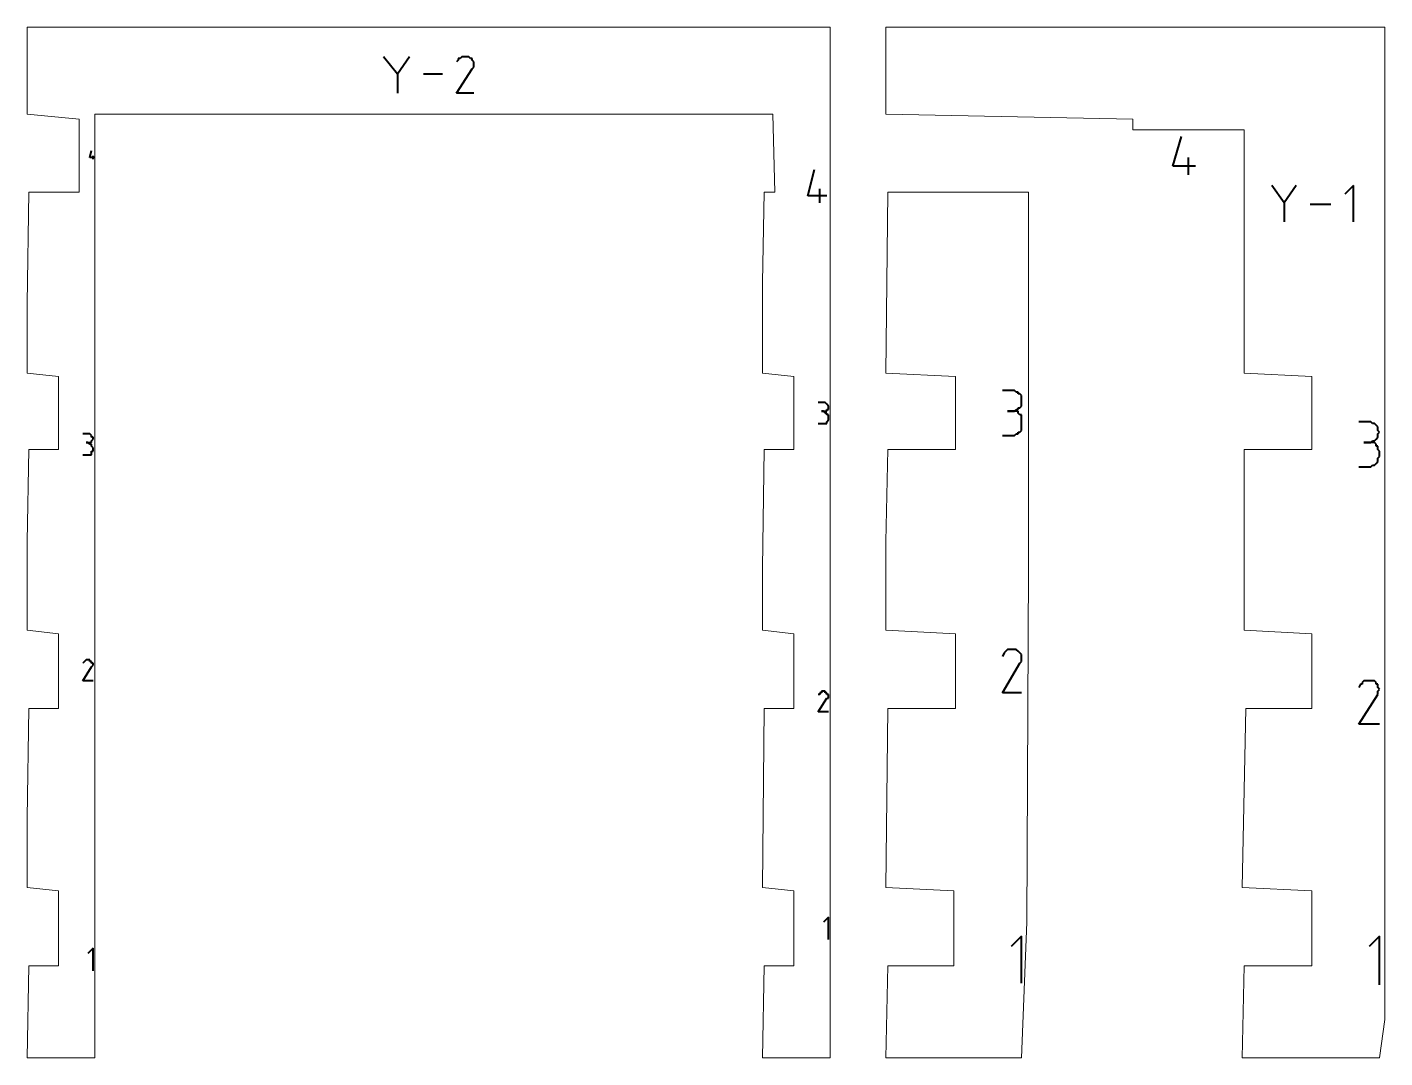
# Model space of a CAD drawing. Header units: centimetres. Extents: x -9.7 to 9.7, y -12.3 to 12.3.
# Drawn here: x -3.41 to 4.41, y 6.41 to 12.34 of the extents above; entities that cross this region are included whole.
import ezdxf

# ---------------------------------------------------------------- set-up
doc = ezdxf.new("R2010")
doc.units = ezdxf.units.CM
doc.header["$MEASUREMENT"] = 0
doc.layers.add('layer 1', color=7, linetype='Continuous')

msp = doc.modelspace()

# ---------------------------------------------------------------- linework, layer by layer
at = {"layer": 'layer 1', "color": 5, "lineweight": 13}
for points in [[(-1.33508, 12.3354), (-1.33508, 12.3354), (-3.40544, 12.3354), (-3.40544, 12.3354)], [(-3.40544, 12.3354), (-3.40544, 12.3354), (-3.40544, 11.83534), (-3.40544, 11.83534)], [(1.21497, 12.3354), (1.21497, 12.3354), (-1.33508, 12.3354), (-1.33508, 12.3354)], [(1.21497, 10.96539), (1.21497, 10.96539), (1.21497, 12.3354), (1.21497, 12.3354)], [(4.16534, 12.3354), (4.16534, 12.3354), (1.53511, 12.3354), (1.53511, 12.3354)], [(1.53511, 12.3354), (1.53511, 12.3354), (1.53511, 12.12533), (1.53511, 12.12533)], [(4.40531, 12.3354), (4.40531, 12.3354), (4.16534, 12.3354), (4.16534, 12.3354)], [(4.40531, 9.59538), (4.40531, 9.59538), (4.40531, 12.3354), (4.40531, 12.3354)], [(1.53511, 12.12533), (1.53511, 12.12533), (1.53511, 11.83534), (1.53511, 11.83534)], [(-3.40544, 11.83534), (-3.40544, 11.83534), (-3.10541, 11.80544), (-3.10541, 11.80544)], [(-3.10541, 11.80544), (-3.10541, 11.80544), (-3.10541, 11.38529), (-3.10541, 11.38529)], [(-3.01518, 11.59537), (-3.01518, 11.59537), (-3.01518, 11.83534), (-3.01518, 11.83534)], [(-3.01518, 11.83534), (-3.01518, 11.83534), (0.88503, 11.83534), (0.88503, 11.83534)], [(0.88503, 11.83534), (0.88503, 11.83534), (0.89509, 11.38529), (0.89509, 11.38529)], [(1.53511, 11.83534), (1.53511, 11.83534), (2.95513, 11.80544), (2.95513, 11.80544)], [(2.95513, 11.80544), (2.95513, 11.80544), (2.95513, 11.74538), (2.95513, 11.74538)], [(2.95513, 11.74538), (2.95513, 11.74538), (3.29512, 11.74538), (3.29512, 11.74538)], [(3.29512, 11.74538), (3.29512, 11.74538), (3.59516, 11.74538), (3.59516, 11.74538)], [(3.59516, 11.74538), (3.59516, 11.74538), (3.59516, 10.34521), (3.59516, 10.34521)], [(-3.01518, 11.37523), (-3.01518, 11.37523), (-3.01518, 11.59537), (-3.01518, 11.59537)], [(-3.39539, 11.38529), (-3.39539, 11.38529), (-3.40544, 10.74526), (-3.40544, 10.74526)], [(-3.10541, 11.38529), (-3.10541, 11.38529), (-3.39539, 11.38529), (-3.39539, 11.38529)], [(-3.01518, 9.22523), (-3.01518, 9.22523), (-3.01518, 11.37523), (-3.01518, 11.37523)], [(0.83502, 11.38529), (0.83502, 11.38529), (0.82497, 10.86538), (0.82497, 10.86538)], [(0.89509, 11.38529), (0.89509, 11.38529), (0.83502, 11.38529), (0.83502, 11.38529)], [(1.54517, 11.38529), (1.54517, 11.38529), (1.53511, 10.34521), (1.53511, 10.34521)], [(2.35506, 11.38529), (2.35506, 11.38529), (1.54517, 11.38529), (1.54517, 11.38529)], [(2.35506, 10.07533), (2.35506, 10.07533), (2.35506, 11.38529), (2.35506, 11.38529)], [(1.21497, 9.37525), (1.21497, 9.37525), (1.21497, 10.96539), (1.21497, 10.96539)], [(0.82497, 10.86538), (0.82497, 10.86538), (0.82497, 10.34521), (0.82497, 10.34521)], [(-3.40544, 10.74526), (-3.40544, 10.74526), (-3.40544, 10.34521), (-3.40544, 10.34521)], [(-3.40544, 10.34521), (-3.40544, 10.34521), (-3.22526, 10.32537), (-3.22526, 10.32537)], [(-3.22526, 10.32537), (-3.22526, 10.32537), (-3.22526, 9.9052), (-3.22526, 9.9052)], [(0.82497, 10.34521), (0.82497, 10.34521), (1.00489, 10.32537), (1.00489, 10.32537)], [(1.00489, 10.32537), (1.00489, 10.32537), (1.00489, 9.9052), (1.00489, 9.9052)], [(1.53511, 10.34521), (1.53511, 10.34521), (1.93516, 10.32537), (1.93516, 10.32537)], [(1.93516, 10.32537), (1.93516, 10.32537), (1.93516, 9.9052), (1.93516, 9.9052)], [(3.59516, 10.34521), (3.59516, 10.34521), (3.98515, 10.32537), (3.98515, 10.32537)], [(3.98515, 10.32537), (3.98515, 10.32537), (3.98515, 9.9052), (3.98515, 9.9052)], [(2.35506, 9.22523), (2.35506, 9.22523), (2.35506, 10.07533), (2.35506, 10.07533)], [(-3.39539, 9.9052), (-3.39539, 9.9052), (-3.40544, 9.37525), (-3.40544, 9.37525)], [(-3.22526, 9.9052), (-3.22526, 9.9052), (-3.39539, 9.9052), (-3.39539, 9.9052)], [(0.83502, 9.9052), (0.83502, 9.9052), (0.82497, 9.22523), (0.82497, 9.22523)], [(1.00489, 9.9052), (1.00489, 9.9052), (0.83502, 9.9052), (0.83502, 9.9052)], [(1.54517, 9.9052), (1.54517, 9.9052), (1.53511, 9.37525), (1.53511, 9.37525)], [(1.93516, 9.9052), (1.93516, 9.9052), (1.54517, 9.9052), (1.54517, 9.9052)], [(3.98515, 9.9052), (3.98515, 9.9052), (3.59516, 9.9052), (3.59516, 9.9052)], [(3.59516, 9.9052), (3.59516, 9.9052), (3.59516, 9.60517), (3.59516, 9.60517)], [(3.59516, 9.60517), (3.59516, 9.60517), (3.59516, 9.22523), (3.59516, 9.22523)], [(4.40531, 9.37525), (4.40531, 9.37525), (4.40531, 9.59538), (4.40531, 9.59538)], [(-3.40544, 9.37525), (-3.40544, 9.37525), (-3.40544, 8.86513), (-3.40544, 8.86513)], [(1.21497, 8.00523), (1.21497, 8.00523), (1.21497, 9.37525), (1.21497, 9.37525)], [(1.53511, 9.37525), (1.53511, 9.37525), (1.53511, 9.15538), (1.53511, 9.15538)], [(4.40531, 6.62517), (4.40531, 6.62517), (4.40531, 9.37525), (4.40531, 9.37525)], [(-3.01518, 8.42513), (-3.01518, 8.42513), (-3.01518, 9.22523), (-3.01518, 9.22523)], [(0.82497, 9.22523), (0.82497, 9.22523), (0.82497, 8.86513), (0.82497, 8.86513)], [(2.345, 7.18529), (2.345, 7.18529), (2.35506, 9.22523), (2.35506, 9.22523)], [(3.59516, 9.22523), (3.59516, 9.22523), (3.59516, 8.86513), (3.59516, 8.86513)], [(1.53511, 9.15538), (1.53511, 9.15538), (1.53511, 8.86513), (1.53511, 8.86513)], [(-3.40544, 8.86513), (-3.40544, 8.86513), (-3.22526, 8.84529), (-3.22526, 8.84529)], [(-3.22526, 8.84529), (-3.22526, 8.84529), (-3.22526, 8.41534), (-3.22526, 8.41534)], [(0.82497, 8.86513), (0.82497, 8.86513), (1.00489, 8.84529), (1.00489, 8.84529)], [(1.00489, 8.84529), (1.00489, 8.84529), (1.00489, 8.41534), (1.00489, 8.41534)], [(1.53511, 8.86513), (1.53511, 8.86513), (1.93516, 8.84529), (1.93516, 8.84529)], [(1.93516, 8.84529), (1.93516, 8.84529), (1.93516, 8.41534), (1.93516, 8.41534)], [(3.59516, 8.86513), (3.59516, 8.86513), (3.98515, 8.84529), (3.98515, 8.84529)], [(3.98515, 8.84529), (3.98515, 8.84529), (3.98515, 8.41534), (3.98515, 8.41534)], [(-3.39539, 8.41534), (-3.39539, 8.41534), (-3.40544, 7.7851), (-3.40544, 7.7851)], [(-3.22526, 8.41534), (-3.22526, 8.41534), (-3.39539, 8.41534), (-3.39539, 8.41534)], [(-3.01518, 6.40503), (-3.01518, 6.40503), (-3.01518, 8.42513), (-3.01518, 8.42513)], [(0.83502, 8.41534), (0.83502, 8.41534), (0.82497, 7.38531), (0.82497, 7.38531)], [(1.00489, 8.41534), (1.00489, 8.41534), (0.83502, 8.41534), (0.83502, 8.41534)], [(1.54517, 8.41534), (1.54517, 8.41534), (1.53511, 7.38531), (1.53511, 7.38531)], [(1.93516, 8.41534), (1.93516, 8.41534), (1.54517, 8.41534), (1.54517, 8.41534)], [(3.60521, 8.41534), (3.60521, 8.41534), (3.5851, 7.38531), (3.5851, 7.38531)], [(3.98515, 8.41534), (3.98515, 8.41534), (3.60521, 8.41534), (3.60521, 8.41534)], [(1.21497, 6.40503), (1.21497, 6.40503), (1.21497, 8.00523), (1.21497, 8.00523)], [(-3.40544, 7.7851), (-3.40544, 7.7851), (-3.40544, 7.38531), (-3.40544, 7.38531)], [(-3.40544, 7.38531), (-3.40544, 7.38531), (-3.22526, 7.36521), (-3.22526, 7.36521)], [(-3.22526, 7.36521), (-3.22526, 7.36521), (-3.22526, 6.93526), (-3.22526, 6.93526)], [(0.82497, 7.38531), (0.82497, 7.38531), (1.00489, 7.36521), (1.00489, 7.36521)], [(1.00489, 7.36521), (1.00489, 7.36521), (1.00489, 6.93526), (1.00489, 6.93526)], [(1.53511, 7.38531), (1.53511, 7.38531), (1.92511, 7.36521), (1.92511, 7.36521)], [(1.92511, 7.36521), (1.92511, 7.36521), (1.92511, 6.93526), (1.92511, 6.93526)], [(3.5851, 7.38531), (3.5851, 7.38531), (3.98515, 7.36521), (3.98515, 7.36521)], [(3.98515, 7.36521), (3.98515, 7.36521), (3.98515, 6.93526), (3.98515, 6.93526)], [(2.3151, 6.40503), (2.3151, 6.40503), (2.345, 7.18529), (2.345, 7.18529)], [(-3.39539, 6.93526), (-3.39539, 6.93526), (-3.40544, 6.40503), (-3.40544, 6.40503)], [(-3.22526, 6.93526), (-3.22526, 6.93526), (-3.39539, 6.93526), (-3.39539, 6.93526)], [(0.83502, 6.93526), (0.83502, 6.93526), (0.82497, 6.40503), (0.82497, 6.40503)], [(1.00489, 6.93526), (1.00489, 6.93526), (0.83502, 6.93526), (0.83502, 6.93526)], [(1.54517, 6.93526), (1.54517, 6.93526), (1.53511, 6.40503), (1.53511, 6.40503)], [(1.92511, 6.93526), (1.92511, 6.93526), (1.54517, 6.93526), (1.54517, 6.93526)], [(3.59516, 6.93526), (3.59516, 6.93526), (3.5851, 6.40503), (3.5851, 6.40503)], [(3.98515, 6.93526), (3.98515, 6.93526), (3.59516, 6.93526), (3.59516, 6.93526)], [(4.37515, 6.40503), (4.37515, 6.40503), (4.40531, 6.62517), (4.40531, 6.62517)], [(-3.40544, 6.40503), (-3.40544, 6.40503), (-3.30543, 6.40503), (-3.30543, 6.40503)], [(-3.30543, 6.40503), (-3.30543, 6.40503), (-3.22526, 6.40503), (-3.22526, 6.40503)], [(-3.22526, 6.40503), (-3.22526, 6.40503), (-3.12525, 6.40503), (-3.12525, 6.40503)], [(-3.12525, 6.40503), (-3.12525, 6.40503), (-3.01518, 6.40503), (-3.01518, 6.40503)], [(0.82497, 6.40503), (0.82497, 6.40503), (0.90487, 6.40503), (0.90487, 6.40503)], [(0.90487, 6.40503), (0.90487, 6.40503), (1.08506, 6.40503), (1.08506, 6.40503)], [(1.08506, 6.40503), (1.08506, 6.40503), (1.21497, 6.40503), (1.21497, 6.40503)], [(1.53511, 6.40503), (1.53511, 6.40503), (1.74519, 6.40503), (1.74519, 6.40503)], [(1.74519, 6.40503), (1.74519, 6.40503), (1.8251, 6.40503), (1.8251, 6.40503)], [(1.8251, 6.40503), (1.8251, 6.40503), (1.93516, 6.40503), (1.93516, 6.40503)], [(1.93516, 6.40503), (1.93516, 6.40503), (2.07513, 6.40503), (2.07513, 6.40503)], [(2.07513, 6.40503), (2.07513, 6.40503), (2.3151, 6.40503), (2.3151, 6.40503)], [(3.5851, 6.40503), (3.5851, 6.40503), (3.70522, 6.40503), (3.70522, 6.40503)], [(3.70522, 6.40503), (3.70522, 6.40503), (3.76529, 6.40503), (3.76529, 6.40503)], [(3.76529, 6.40503), (3.76529, 6.40503), (3.9452, 6.40503), (3.9452, 6.40503)], [(3.9452, 6.40503), (3.9452, 6.40503), (4.05527, 6.40503), (4.05527, 6.40503)], [(4.05527, 6.40503), (4.05527, 6.40503), (4.16534, 6.40503), (4.16534, 6.40503)], [(4.16534, 6.40503), (4.16534, 6.40503), (4.37515, 6.40503), (4.37515, 6.40503)]]:
    msp.add_open_spline(points, degree=3, dxfattribs=at)
at = {"layer": 'layer 1', "color": 1, "lineweight": 40}
for points in [[(-1.27528, 12.06526), (-1.27528, 12.06526), (-1.35519, 12.16528), (-1.35519, 12.16528)], [(-1.20517, 12.16528), (-1.20517, 12.16528), (-1.27528, 12.06526), (-1.27528, 12.06526)], [(-0.92524, 12.14543), (-0.92524, 12.14543), (-0.93503, 12.13538), (-0.93503, 12.13538)], [(-0.91518, 12.15549), (-0.91518, 12.15549), (-0.92524, 12.15549), (-0.92524, 12.15549)], [(-0.92524, 12.15549), (-0.92524, 12.15549), (-0.92524, 12.14543), (-0.92524, 12.14543)], [(-0.90513, 12.16528), (-0.90513, 12.16528), (-0.91518, 12.15549), (-0.91518, 12.15549)], [(-0.89508, 12.16528), (-0.89508, 12.16528), (-0.90513, 12.16528), (-0.90513, 12.16528)], [(-0.90513, 12.16528), (-0.90513, 12.16528), (-0.90513, 12.16528), (-0.90513, 12.16528)], [(-0.88502, 12.16528), (-0.88502, 12.16528), (-0.89508, 12.16528), (-0.89508, 12.16528)], [(-0.87523, 12.16528), (-0.87523, 12.16528), (-0.88502, 12.16528), (-0.88502, 12.16528)], [(-0.86518, 12.16528), (-0.86518, 12.16528), (-0.87523, 12.16528), (-0.87523, 12.16528)], [(-0.85512, 12.15549), (-0.85512, 12.15549), (-0.86518, 12.16528), (-0.86518, 12.16528)], [(-0.86518, 12.16528), (-0.86518, 12.16528), (-0.86518, 12.16528), (-0.86518, 12.16528)], [(-0.86518, 12.16528), (-0.86518, 12.16528), (-0.86518, 12.16528), (-0.86518, 12.16528)], [(-0.84507, 12.15549), (-0.84507, 12.15549), (-0.85512, 12.15549), (-0.85512, 12.15549)], [(-0.84507, 12.14543), (-0.84507, 12.14543), (-0.84507, 12.15549), (-0.84507, 12.15549)], [(-0.83502, 12.13538), (-0.83502, 12.13538), (-0.84507, 12.14543), (-0.84507, 12.14543)], [(-0.83502, 12.12533), (-0.83502, 12.12533), (-0.83502, 12.13538), (-0.83502, 12.13538)], [(-0.83502, 12.11527), (-0.83502, 12.11527), (-0.83502, 12.12533), (-0.83502, 12.12533)], [(-0.83502, 12.12533), (-0.83502, 12.12533), (-0.83502, 12.12533), (-0.83502, 12.12533)], [(-0.83502, 12.10548), (-0.83502, 12.10548), (-0.83502, 12.11527), (-0.83502, 12.11527)], [(-1.27528, 12.07532), (-1.27528, 12.07532), (-1.27528, 11.95546), (-1.27528, 11.95546)], [(-1.0152, 12.06526), (-1.0152, 12.06526), (-1.12526, 12.06526), (-1.12526, 12.06526)], [(-0.93503, 11.95546), (-0.93503, 11.95546), (-0.84507, 12.09543), (-0.84507, 12.09543)], [(-0.84507, 12.09543), (-0.84507, 12.09543), (-0.83502, 12.10548), (-0.83502, 12.10548)], [(-0.84507, 12.09543), (-0.84507, 12.09543), (-0.84507, 12.09543), (-0.84507, 12.09543)], [(-0.84507, 12.09543), (-0.84507, 12.09543), (-0.84507, 12.09543), (-0.84507, 12.09543)], [(-0.84507, 12.09543), (-0.84507, 12.09543), (-0.84507, 12.09543), (-0.84507, 12.09543)], [(-0.84507, 12.09543), (-0.84507, 12.09543), (-0.84507, 12.09543), (-0.84507, 12.09543)], [(-0.84507, 12.09543), (-0.84507, 12.09543), (-0.84507, 12.09543), (-0.84507, 12.09543)], [(-0.84507, 12.09543), (-0.84507, 12.09543), (-0.84507, 12.09543), (-0.84507, 12.09543)], [(-0.84507, 12.09543), (-0.84507, 12.09543), (-0.84507, 12.09543), (-0.84507, 12.09543)], [(-0.84507, 12.09543), (-0.84507, 12.09543), (-0.84507, 12.09543), (-0.84507, 12.09543)], [(-0.84507, 12.09543), (-0.84507, 12.09543), (-0.84507, 12.09543), (-0.84507, 12.09543)], [(-0.84507, 12.09543), (-0.84507, 12.09543), (-0.84507, 12.09543), (-0.84507, 12.09543)], [(-0.84507, 12.09543), (-0.84507, 12.09543), (-0.84507, 12.09543), (-0.84507, 12.09543)], [(-0.83502, 11.95546), (-0.83502, 11.95546), (-0.93503, 11.95546), (-0.93503, 11.95546)], [(3.18505, 11.5353), (3.18505, 11.5353), (3.23506, 11.70543), (3.23506, 11.70543)], [(-3.04534, 11.58531), (-3.04534, 11.58531), (-3.03529, 11.62526), (-3.03529, 11.62526)], [(-3.01518, 11.58531), (-3.01518, 11.58531), (-3.04534, 11.58531), (-3.04534, 11.58531)], [(-3.02524, 11.57526), (-3.02524, 11.57526), (-3.02524, 11.59537), (-3.02524, 11.59537)], [(3.27528, 11.4853), (3.27528, 11.4853), (3.27528, 11.58531), (3.27528, 11.58531)], [(1.08506, 11.36544), (1.08506, 11.36544), (1.12501, 11.51546), (1.12501, 11.51546)], [(3.31523, 11.5353), (3.31523, 11.5353), (3.18505, 11.5353), (3.18505, 11.5353)], [(1.15491, 11.32523), (1.15491, 11.32523), (1.15491, 11.40539), (1.15491, 11.40539)], [(3.82534, 11.32523), (3.82534, 11.32523), (3.75523, 11.42524), (3.75523, 11.42524)], [(3.8952, 11.42524), (3.8952, 11.42524), (3.82534, 11.32523), (3.82534, 11.32523)], [(4.22513, 11.42524), (4.22513, 11.42524), (4.17512, 11.37523), (4.17512, 11.37523)], [(4.22513, 11.21542), (4.22513, 11.21542), (4.22513, 11.42524), (4.22513, 11.42524)], [(1.19512, 11.36544), (1.19512, 11.36544), (1.08506, 11.36544), (1.08506, 11.36544)], [(3.82534, 11.33528), (3.82534, 11.33528), (3.82534, 11.21542), (3.82534, 11.21542)], [(4.09522, 11.31544), (4.09522, 11.31544), (3.9751, 11.31544), (3.9751, 11.31544)], [(2.2651, 10.2452), (2.2651, 10.2452), (2.20504, 10.2452), (2.20504, 10.2452)], [(2.27515, 10.2452), (2.27515, 10.2452), (2.2651, 10.2452), (2.2651, 10.2452)], [(2.28521, 10.23541), (2.28521, 10.23541), (2.27515, 10.2452), (2.27515, 10.2452)], [(2.295, 10.23541), (2.295, 10.23541), (2.28521, 10.23541), (2.28521, 10.23541)], [(2.295, 10.22535), (2.295, 10.22535), (2.295, 10.23541), (2.295, 10.23541)], [(1.17501, 10.17535), (1.17501, 10.17535), (1.14512, 10.17535), (1.14512, 10.17535)], [(1.18507, 10.17535), (1.18507, 10.17535), (1.17501, 10.17535), (1.17501, 10.17535)], [(1.17501, 10.17535), (1.17501, 10.17535), (1.17501, 10.17535), (1.17501, 10.17535)], [(1.19512, 10.16529), (1.19512, 10.16529), (1.18507, 10.17535), (1.18507, 10.17535)], [(1.18507, 10.17535), (1.18507, 10.17535), (1.18507, 10.17535), (1.18507, 10.17535)], [(1.20491, 10.15524), (1.20491, 10.15524), (1.19512, 10.16529), (1.19512, 10.16529)], [(1.19512, 10.16529), (1.19512, 10.16529), (1.19512, 10.16529), (1.19512, 10.16529)], [(1.19512, 10.16529), (1.19512, 10.16529), (1.19512, 10.16529), (1.19512, 10.16529)], [(1.20491, 10.14518), (1.20491, 10.14518), (1.20491, 10.15524), (1.20491, 10.15524)], [(1.20491, 10.15524), (1.20491, 10.15524), (1.20491, 10.15524), (1.20491, 10.15524)], [(2.30505, 10.22535), (2.30505, 10.22535), (2.295, 10.22535), (2.295, 10.22535)], [(2.3151, 10.2153), (2.3151, 10.2153), (2.30505, 10.22535), (2.30505, 10.22535)], [(2.30505, 10.14518), (2.30505, 10.14518), (2.3151, 10.15524), (2.3151, 10.15524)], [(2.3151, 10.20524), (2.3151, 10.20524), (2.3151, 10.2153), (2.3151, 10.2153)], [(2.3151, 10.19518), (2.3151, 10.19518), (2.3151, 10.20524), (2.3151, 10.20524)], [(2.3151, 10.1854), (2.3151, 10.1854), (2.3151, 10.19518), (2.3151, 10.19518)], [(2.3151, 10.17535), (2.3151, 10.17535), (2.3151, 10.1854), (2.3151, 10.1854)], [(2.3151, 10.1854), (2.3151, 10.1854), (2.3151, 10.1854), (2.3151, 10.1854)], [(2.3151, 10.16529), (2.3151, 10.16529), (2.3151, 10.17535), (2.3151, 10.17535)], [(2.3151, 10.15524), (2.3151, 10.15524), (2.3151, 10.16529), (2.3151, 10.16529)], [(1.17501, 10.12534), (1.17501, 10.12534), (1.16496, 10.12534), (1.16496, 10.12534)], [(1.16496, 10.12534), (1.16496, 10.12534), (1.17501, 10.12534), (1.17501, 10.12534)], [(1.18507, 10.11529), (1.18507, 10.11529), (1.17501, 10.12534), (1.17501, 10.12534)], [(1.17501, 10.12534), (1.17501, 10.12534), (1.17501, 10.12534), (1.17501, 10.12534)], [(1.17501, 10.12534), (1.17501, 10.12534), (1.17501, 10.12534), (1.17501, 10.12534)], [(1.17501, 10.12534), (1.17501, 10.12534), (1.17501, 10.12534), (1.17501, 10.12534)], [(1.17501, 10.12534), (1.17501, 10.12534), (1.18507, 10.12534), (1.18507, 10.12534)], [(1.18507, 10.12534), (1.18507, 10.12534), (1.18507, 10.12534), (1.18507, 10.12534)], [(1.18507, 10.12534), (1.18507, 10.12534), (1.19512, 10.12534), (1.19512, 10.12534)], [(1.19512, 10.11529), (1.19512, 10.11529), (1.18507, 10.11529), (1.18507, 10.11529)], [(1.18507, 10.11529), (1.18507, 10.11529), (1.18507, 10.11529), (1.18507, 10.11529)], [(1.19512, 10.12534), (1.19512, 10.12534), (1.19512, 10.13539), (1.19512, 10.13539)], [(1.19512, 10.13539), (1.19512, 10.13539), (1.19512, 10.13539), (1.19512, 10.13539)], [(1.19512, 10.13539), (1.19512, 10.13539), (1.20491, 10.13539), (1.20491, 10.13539)], [(1.19512, 10.10523), (1.19512, 10.10523), (1.19512, 10.11529), (1.19512, 10.11529)], [(1.19512, 10.11529), (1.19512, 10.11529), (1.19512, 10.11529), (1.19512, 10.11529)], [(1.20491, 10.10523), (1.20491, 10.10523), (1.19512, 10.10523), (1.19512, 10.10523)], [(1.20491, 10.13539), (1.20491, 10.13539), (1.20491, 10.14518), (1.20491, 10.14518)], [(1.20491, 10.14518), (1.20491, 10.14518), (1.20491, 10.14518), (1.20491, 10.14518)], [(1.20491, 10.14518), (1.20491, 10.14518), (1.20491, 10.14518), (1.20491, 10.14518)], [(1.20491, 10.09518), (1.20491, 10.09518), (1.20491, 10.10523), (1.20491, 10.10523)], [(1.20491, 10.08538), (1.20491, 10.08538), (1.20491, 10.09518), (1.20491, 10.09518)], [(1.20491, 10.09518), (1.20491, 10.09518), (1.20491, 10.09518), (1.20491, 10.09518)], [(1.20491, 10.09518), (1.20491, 10.09518), (1.20491, 10.09518), (1.20491, 10.09518)], [(1.20491, 10.07533), (1.20491, 10.07533), (1.20491, 10.08538), (1.20491, 10.08538)], [(2.2651, 10.12534), (2.2651, 10.12534), (2.2352, 10.12534), (2.2352, 10.12534)], [(2.2352, 10.12534), (2.2352, 10.12534), (2.2651, 10.12534), (2.2651, 10.12534)], [(2.27515, 10.12534), (2.27515, 10.12534), (2.2651, 10.12534), (2.2651, 10.12534)], [(2.2651, 10.12534), (2.2651, 10.12534), (2.2651, 10.12534), (2.2651, 10.12534)], [(2.2651, 10.12534), (2.2651, 10.12534), (2.27515, 10.12534), (2.27515, 10.12534)], [(2.27515, 10.12534), (2.27515, 10.12534), (2.28521, 10.13539), (2.28521, 10.13539)], [(2.28521, 10.12534), (2.28521, 10.12534), (2.27515, 10.12534), (2.27515, 10.12534)], [(2.28521, 10.13539), (2.28521, 10.13539), (2.295, 10.13539), (2.295, 10.13539)], [(2.295, 10.12534), (2.295, 10.12534), (2.28521, 10.12534), (2.28521, 10.12534)], [(2.295, 10.13539), (2.295, 10.13539), (2.295, 10.14518), (2.295, 10.14518)], [(2.295, 10.14518), (2.295, 10.14518), (2.30505, 10.14518), (2.30505, 10.14518)], [(2.295, 10.11529), (2.295, 10.11529), (2.295, 10.12534), (2.295, 10.12534)], [(2.30505, 10.10523), (2.30505, 10.10523), (2.295, 10.11529), (2.295, 10.11529)], [(2.3151, 10.10523), (2.3151, 10.10523), (2.30505, 10.10523), (2.30505, 10.10523)], [(2.3151, 10.09518), (2.3151, 10.09518), (2.3151, 10.10523), (2.3151, 10.10523)], [(2.3151, 10.08538), (2.3151, 10.08538), (2.3151, 10.09518), (2.3151, 10.09518)], [(2.3151, 10.07533), (2.3151, 10.07533), (2.3151, 10.08538), (2.3151, 10.08538)], [(1.14512, 10.05523), (1.14512, 10.05523), (1.17501, 10.05523), (1.17501, 10.05523)], [(1.17501, 10.05523), (1.17501, 10.05523), (1.17501, 10.05523), (1.17501, 10.05523)], [(1.17501, 10.05523), (1.17501, 10.05523), (1.17501, 10.05523), (1.17501, 10.05523)], [(1.17501, 10.05523), (1.17501, 10.05523), (1.18507, 10.05523), (1.18507, 10.05523)], [(1.18507, 10.05523), (1.18507, 10.05523), (1.18507, 10.05523), (1.18507, 10.05523)], [(1.18507, 10.05523), (1.18507, 10.05523), (1.19512, 10.05523), (1.19512, 10.05523)], [(1.19512, 10.06528), (1.19512, 10.06528), (1.20491, 10.07533), (1.20491, 10.07533)], [(1.19512, 10.05523), (1.19512, 10.05523), (1.19512, 10.06528), (1.19512, 10.06528)], [(1.19512, 10.06528), (1.19512, 10.06528), (1.19512, 10.06528), (1.19512, 10.06528)], [(1.20491, 10.07533), (1.20491, 10.07533), (1.20491, 10.07533), (1.20491, 10.07533)], [(2.295, 9.99515), (2.295, 9.99515), (2.295, 10.00522), (2.295, 10.00522)], [(2.295, 10.00522), (2.295, 10.00522), (2.30505, 10.00522), (2.30505, 10.00522)], [(2.30505, 10.00522), (2.30505, 10.00522), (2.3151, 10.01527), (2.3151, 10.01527)], [(2.3151, 10.04517), (2.3151, 10.04517), (2.3151, 10.07533), (2.3151, 10.07533)], [(2.3151, 10.07533), (2.3151, 10.07533), (2.3151, 10.07533), (2.3151, 10.07533)], [(2.3151, 10.03538), (2.3151, 10.03538), (2.3151, 10.04517), (2.3151, 10.04517)], [(2.3151, 10.02532), (2.3151, 10.02532), (2.3151, 10.03538), (2.3151, 10.03538)], [(2.3151, 10.01527), (2.3151, 10.01527), (2.3151, 10.02532), (2.3151, 10.02532)], [(4.31535, 10.06528), (4.31535, 10.06528), (4.25529, 10.06528), (4.25529, 10.06528)], [(4.32514, 10.06528), (4.32514, 10.06528), (4.31535, 10.06528), (4.31535, 10.06528)], [(4.3352, 10.05523), (4.3352, 10.05523), (4.32514, 10.06528), (4.32514, 10.06528)], [(4.34525, 10.05523), (4.34525, 10.05523), (4.3352, 10.05523), (4.3352, 10.05523)], [(4.35531, 10.04517), (4.35531, 10.04517), (4.34525, 10.05523), (4.34525, 10.05523)], [(4.36536, 10.03538), (4.36536, 10.03538), (4.35531, 10.04517), (4.35531, 10.04517)], [(4.35531, 10.04517), (4.35531, 10.04517), (4.35531, 10.04517), (4.35531, 10.04517)], [(4.36536, 10.02532), (4.36536, 10.02532), (4.36536, 10.03538), (4.36536, 10.03538)], [(4.36536, 10.01527), (4.36536, 10.01527), (4.36536, 10.02532), (4.36536, 10.02532)], [(4.37515, 10.00522), (4.37515, 10.00522), (4.36536, 10.01527), (4.36536, 10.01527)], [(4.36536, 9.99515), (4.36536, 9.99515), (4.37515, 10.00522), (4.37515, 10.00522)], [(4.37515, 10.00522), (4.37515, 10.00522), (4.37515, 10.00522), (4.37515, 10.00522)], [(-3.0554, 9.99515), (-3.0554, 9.99515), (-3.0853, 9.99515), (-3.0853, 9.99515)], [(-3.0554, 9.94516), (-3.0554, 9.94516), (-3.06519, 9.94516), (-3.06519, 9.94516)], [(-3.06519, 9.94516), (-3.06519, 9.94516), (-3.0554, 9.94516), (-3.0554, 9.94516)], [(-3.04534, 9.99515), (-3.04534, 9.99515), (-3.0554, 9.99515), (-3.0554, 9.99515)], [(-3.0554, 9.99515), (-3.0554, 9.99515), (-3.0554, 9.99515), (-3.0554, 9.99515)], [(-3.04534, 9.93537), (-3.04534, 9.93537), (-3.0554, 9.94516), (-3.0554, 9.94516)], [(-3.0554, 9.94516), (-3.0554, 9.94516), (-3.0554, 9.94516), (-3.0554, 9.94516)], [(-3.0554, 9.94516), (-3.0554, 9.94516), (-3.0554, 9.94516), (-3.0554, 9.94516)], [(-3.0554, 9.94516), (-3.0554, 9.94516), (-3.0554, 9.94516), (-3.0554, 9.94516)], [(-3.0554, 9.94516), (-3.0554, 9.94516), (-3.04534, 9.94516), (-3.04534, 9.94516)], [(-3.03529, 9.98538), (-3.03529, 9.98538), (-3.04534, 9.99515), (-3.04534, 9.99515)], [(-3.04534, 9.99515), (-3.04534, 9.99515), (-3.04534, 9.99515), (-3.04534, 9.99515)], [(-3.04534, 9.94516), (-3.04534, 9.94516), (-3.04534, 9.94516), (-3.04534, 9.94516)], [(-3.04534, 9.94516), (-3.04534, 9.94516), (-3.03529, 9.94516), (-3.03529, 9.94516)], [(-3.03529, 9.93537), (-3.03529, 9.93537), (-3.04534, 9.93537), (-3.04534, 9.93537)], [(-3.04534, 9.93537), (-3.04534, 9.93537), (-3.04534, 9.93537), (-3.04534, 9.93537)], [(-3.03529, 9.97532), (-3.03529, 9.97532), (-3.03529, 9.98538), (-3.03529, 9.98538)], [(-3.03529, 9.98538), (-3.03529, 9.98538), (-3.03529, 9.98538), (-3.03529, 9.98538)], [(-3.03529, 9.98538), (-3.03529, 9.98538), (-3.03529, 9.98538), (-3.03529, 9.98538)], [(-3.02524, 9.97532), (-3.02524, 9.97532), (-3.03529, 9.97532), (-3.03529, 9.97532)], [(-3.03529, 9.95521), (-3.03529, 9.95521), (-3.02524, 9.96526), (-3.02524, 9.96526)], [(-3.03529, 9.94516), (-3.03529, 9.94516), (-3.03529, 9.95521), (-3.03529, 9.95521)], [(-3.03529, 9.95521), (-3.03529, 9.95521), (-3.03529, 9.95521), (-3.03529, 9.95521)], [(-3.03529, 9.95521), (-3.03529, 9.95521), (-3.03529, 9.95521), (-3.03529, 9.95521)], [(-3.03529, 9.92531), (-3.03529, 9.92531), (-3.03529, 9.93537), (-3.03529, 9.93537)], [(-3.03529, 9.93537), (-3.03529, 9.93537), (-3.03529, 9.93537), (-3.03529, 9.93537)], [(-3.02524, 9.91526), (-3.02524, 9.91526), (-3.03529, 9.92531), (-3.03529, 9.92531)], [(-3.03529, 9.92531), (-3.03529, 9.92531), (-3.03529, 9.92531), (-3.03529, 9.92531)], [(-3.02524, 9.96526), (-3.02524, 9.96526), (-3.02524, 9.97532), (-3.02524, 9.97532)], [(-3.02524, 9.96526), (-3.02524, 9.96526), (-3.02524, 9.96526), (-3.02524, 9.96526)], [(-3.02524, 9.96526), (-3.02524, 9.96526), (-3.02524, 9.96526), (-3.02524, 9.96526)], [(2.20504, 9.98538), (2.20504, 9.98538), (2.2651, 9.98538), (2.2651, 9.98538)], [(2.2651, 9.98538), (2.2651, 9.98538), (2.2651, 9.98538), (2.2651, 9.98538)], [(2.2651, 9.98538), (2.2651, 9.98538), (2.27515, 9.98538), (2.27515, 9.98538)], [(2.27515, 9.98538), (2.27515, 9.98538), (2.28521, 9.99515), (2.28521, 9.99515)], [(2.28521, 9.99515), (2.28521, 9.99515), (2.295, 9.99515), (2.295, 9.99515)], [(4.31535, 9.94516), (4.31535, 9.94516), (4.28519, 9.94516), (4.28519, 9.94516)], [(4.28519, 9.94516), (4.28519, 9.94516), (4.31535, 9.94516), (4.31535, 9.94516)], [(4.32514, 9.94516), (4.32514, 9.94516), (4.31535, 9.94516), (4.31535, 9.94516)], [(4.31535, 9.94516), (4.31535, 9.94516), (4.31535, 9.94516), (4.31535, 9.94516)], [(4.31535, 9.94516), (4.31535, 9.94516), (4.32514, 9.94516), (4.32514, 9.94516)], [(4.32514, 9.94516), (4.32514, 9.94516), (4.3352, 9.95521), (4.3352, 9.95521)], [(4.3352, 9.94516), (4.3352, 9.94516), (4.32514, 9.94516), (4.32514, 9.94516)], [(4.3352, 9.95521), (4.3352, 9.95521), (4.34525, 9.95521), (4.34525, 9.95521)], [(4.34525, 9.94516), (4.34525, 9.94516), (4.3352, 9.94516), (4.3352, 9.94516)], [(4.34525, 9.95521), (4.34525, 9.95521), (4.35531, 9.96526), (4.35531, 9.96526)], [(4.35531, 9.93537), (4.35531, 9.93537), (4.34525, 9.94516), (4.34525, 9.94516)], [(4.35531, 9.96526), (4.35531, 9.96526), (4.36536, 9.97532), (4.36536, 9.97532)], [(4.35531, 9.96526), (4.35531, 9.96526), (4.35531, 9.96526), (4.35531, 9.96526)], [(4.35531, 9.92531), (4.35531, 9.92531), (4.35531, 9.93537), (4.35531, 9.93537)], [(4.36536, 9.92531), (4.36536, 9.92531), (4.35531, 9.92531), (4.35531, 9.92531)], [(4.36536, 9.98538), (4.36536, 9.98538), (4.36536, 9.99515), (4.36536, 9.99515)], [(4.36536, 9.97532), (4.36536, 9.97532), (4.36536, 9.98538), (4.36536, 9.98538)], [(4.36536, 9.91526), (4.36536, 9.91526), (4.36536, 9.92531), (4.36536, 9.92531)], [(-3.0853, 9.87531), (-3.0853, 9.87531), (-3.0554, 9.87531), (-3.0554, 9.87531)], [(-3.0554, 9.87531), (-3.0554, 9.87531), (-3.0554, 9.87531), (-3.0554, 9.87531)], [(-3.0554, 9.87531), (-3.0554, 9.87531), (-3.0554, 9.87531), (-3.0554, 9.87531)], [(-3.0554, 9.87531), (-3.0554, 9.87531), (-3.04534, 9.87531), (-3.04534, 9.87531)], [(-3.04534, 9.87531), (-3.04534, 9.87531), (-3.04534, 9.87531), (-3.04534, 9.87531)], [(-3.04534, 9.87531), (-3.04534, 9.87531), (-3.03529, 9.87531), (-3.03529, 9.87531)], [(-3.03529, 9.88536), (-3.03529, 9.88536), (-3.03529, 9.89542), (-3.03529, 9.89542)], [(-3.03529, 9.89542), (-3.03529, 9.89542), (-3.02524, 9.89542), (-3.02524, 9.89542)], [(-3.03529, 9.87531), (-3.03529, 9.87531), (-3.03529, 9.88536), (-3.03529, 9.88536)], [(-3.03529, 9.88536), (-3.03529, 9.88536), (-3.03529, 9.88536), (-3.03529, 9.88536)], [(-3.02524, 9.9052), (-3.02524, 9.9052), (-3.02524, 9.91526), (-3.02524, 9.91526)], [(-3.02524, 9.91526), (-3.02524, 9.91526), (-3.02524, 9.91526), (-3.02524, 9.91526)], [(-3.02524, 9.91526), (-3.02524, 9.91526), (-3.02524, 9.91526), (-3.02524, 9.91526)], [(-3.02524, 9.89542), (-3.02524, 9.89542), (-3.02524, 9.9052), (-3.02524, 9.9052)], [(4.36536, 9.9052), (4.36536, 9.9052), (4.36536, 9.91526), (4.36536, 9.91526)], [(4.37515, 9.89542), (4.37515, 9.89542), (4.36536, 9.9052), (4.36536, 9.9052)], [(4.36536, 9.8552), (4.36536, 9.8552), (4.37515, 9.86525), (4.37515, 9.86525)], [(4.36536, 9.84541), (4.36536, 9.84541), (4.36536, 9.8552), (4.36536, 9.8552)], [(4.36536, 9.83536), (4.36536, 9.83536), (4.36536, 9.84541), (4.36536, 9.84541)], [(4.37515, 9.86525), (4.37515, 9.86525), (4.37515, 9.89542), (4.37515, 9.89542)], [(4.37515, 9.89542), (4.37515, 9.89542), (4.37515, 9.89542), (4.37515, 9.89542)], [(4.25529, 9.80519), (4.25529, 9.80519), (4.31535, 9.80519), (4.31535, 9.80519)], [(4.31535, 9.80519), (4.31535, 9.80519), (4.31535, 9.80519), (4.31535, 9.80519)], [(4.31535, 9.80519), (4.31535, 9.80519), (4.32514, 9.80519), (4.32514, 9.80519)], [(4.32514, 9.80519), (4.32514, 9.80519), (4.3352, 9.81525), (4.3352, 9.81525)], [(4.3352, 9.81525), (4.3352, 9.81525), (4.34525, 9.81525), (4.34525, 9.81525)], [(4.34525, 9.81525), (4.34525, 9.81525), (4.35531, 9.8253), (4.35531, 9.8253)], [(4.35531, 9.8253), (4.35531, 9.8253), (4.36536, 9.83536), (4.36536, 9.83536)], [(4.35531, 9.8253), (4.35531, 9.8253), (4.35531, 9.8253), (4.35531, 9.8253)], [(2.2352, 8.75533), (2.2352, 8.75533), (2.22515, 8.74527), (2.22515, 8.74527)], [(2.24499, 8.75533), (2.24499, 8.75533), (2.2352, 8.75533), (2.2352, 8.75533)], [(2.25504, 8.75533), (2.25504, 8.75533), (2.24499, 8.75533), (2.24499, 8.75533)], [(2.2651, 8.75533), (2.2651, 8.75533), (2.25504, 8.75533), (2.25504, 8.75533)], [(2.27515, 8.75533), (2.27515, 8.75533), (2.2651, 8.75533), (2.2651, 8.75533)], [(2.28521, 8.75533), (2.28521, 8.75533), (2.27515, 8.75533), (2.27515, 8.75533)], [(2.27515, 8.75533), (2.27515, 8.75533), (2.27515, 8.75533), (2.27515, 8.75533)], [(2.295, 8.74527), (2.295, 8.74527), (2.28521, 8.75533), (2.28521, 8.75533)], [(2.28521, 8.75533), (2.28521, 8.75533), (2.28521, 8.75533), (2.28521, 8.75533)], [(-3.07524, 8.68521), (-3.07524, 8.68521), (-3.0853, 8.67516), (-3.0853, 8.67516)], [(-3.0853, 8.67516), (-3.0853, 8.67516), (-3.0853, 8.67516), (-3.0853, 8.67516)], [(-3.06519, 8.69527), (-3.06519, 8.69527), (-3.07524, 8.68521), (-3.07524, 8.68521)], [(-3.07524, 8.68521), (-3.07524, 8.68521), (-3.07524, 8.68521), (-3.07524, 8.68521)], [(-3.07524, 8.68521), (-3.07524, 8.68521), (-3.07524, 8.68521), (-3.07524, 8.68521)], [(-3.0554, 8.69527), (-3.0554, 8.69527), (-3.06519, 8.69527), (-3.06519, 8.69527)], [(-3.06519, 8.69527), (-3.06519, 8.69527), (-3.06519, 8.69527), (-3.06519, 8.69527)], [(-3.04534, 8.69527), (-3.04534, 8.69527), (-3.0554, 8.69527), (-3.0554, 8.69527)], [(-3.0554, 8.69527), (-3.0554, 8.69527), (-3.0554, 8.69527), (-3.0554, 8.69527)], [(-3.04534, 8.68521), (-3.04534, 8.68521), (-3.04534, 8.69527), (-3.04534, 8.69527)], [(-3.03529, 8.68521), (-3.03529, 8.68521), (-3.04534, 8.68521), (-3.04534, 8.68521)], [(-3.04534, 8.68521), (-3.04534, 8.68521), (-3.04534, 8.68521), (-3.04534, 8.68521)], [(-3.03529, 8.67516), (-3.03529, 8.67516), (-3.03529, 8.68521), (-3.03529, 8.68521)], [(-3.03529, 8.68521), (-3.03529, 8.68521), (-3.03529, 8.68521), (-3.03529, 8.68521)], [(-3.02524, 8.67516), (-3.02524, 8.67516), (-3.03529, 8.67516), (-3.03529, 8.67516)], [(-3.03529, 8.67516), (-3.03529, 8.67516), (-3.03529, 8.67516), (-3.03529, 8.67516)], [(-3.02524, 8.66537), (-3.02524, 8.66537), (-3.02524, 8.67516), (-3.02524, 8.67516)], [(2.21509, 8.73522), (2.21509, 8.73522), (2.20504, 8.71511), (2.20504, 8.71511)], [(2.20504, 8.5053), (2.20504, 8.5053), (2.30505, 8.67516), (2.30505, 8.67516)], [(2.22515, 8.74527), (2.22515, 8.74527), (2.21509, 8.73522), (2.21509, 8.73522)], [(2.21509, 8.73522), (2.21509, 8.73522), (2.21509, 8.73522), (2.21509, 8.73522)], [(2.30505, 8.73522), (2.30505, 8.73522), (2.295, 8.74527), (2.295, 8.74527)], [(2.3151, 8.72517), (2.3151, 8.72517), (2.30505, 8.73522), (2.30505, 8.73522)], [(2.30505, 8.73522), (2.30505, 8.73522), (2.30505, 8.73522), (2.30505, 8.73522)], [(2.30505, 8.67516), (2.30505, 8.67516), (2.3151, 8.68521), (2.3151, 8.68521)], [(2.30505, 8.67516), (2.30505, 8.67516), (2.30505, 8.67516), (2.30505, 8.67516)], [(2.30505, 8.67516), (2.30505, 8.67516), (2.30505, 8.67516), (2.30505, 8.67516)], [(2.30505, 8.67516), (2.30505, 8.67516), (2.30505, 8.67516), (2.30505, 8.67516)], [(2.30505, 8.67516), (2.30505, 8.67516), (2.30505, 8.67516), (2.30505, 8.67516)], [(2.30505, 8.67516), (2.30505, 8.67516), (2.30505, 8.67516), (2.30505, 8.67516)], [(2.30505, 8.67516), (2.30505, 8.67516), (2.30505, 8.67516), (2.30505, 8.67516)], [(2.30505, 8.67516), (2.30505, 8.67516), (2.30505, 8.67516), (2.30505, 8.67516)], [(2.30505, 8.67516), (2.30505, 8.67516), (2.30505, 8.67516), (2.30505, 8.67516)], [(2.30505, 8.67516), (2.30505, 8.67516), (2.30505, 8.67516), (2.30505, 8.67516)], [(2.30505, 8.67516), (2.30505, 8.67516), (2.30505, 8.67516), (2.30505, 8.67516)], [(2.30505, 8.67516), (2.30505, 8.67516), (2.30505, 8.67516), (2.30505, 8.67516)], [(2.3151, 8.71511), (2.3151, 8.71511), (2.3151, 8.72517), (2.3151, 8.72517)], [(2.3151, 8.70532), (2.3151, 8.70532), (2.3151, 8.71511), (2.3151, 8.71511)], [(2.3151, 8.69527), (2.3151, 8.69527), (2.3151, 8.70532), (2.3151, 8.70532)], [(2.3151, 8.68521), (2.3151, 8.68521), (2.3151, 8.69527), (2.3151, 8.69527)], [(-3.0853, 8.57515), (-3.0853, 8.57515), (-3.03529, 8.65531), (-3.03529, 8.65531)], [(-3.03529, 8.65531), (-3.03529, 8.65531), (-3.02524, 8.66537), (-3.02524, 8.66537)], [(-3.03529, 8.65531), (-3.03529, 8.65531), (-3.03529, 8.65531), (-3.03529, 8.65531)], [(-3.03529, 8.65531), (-3.03529, 8.65531), (-3.03529, 8.65531), (-3.03529, 8.65531)], [(-3.03529, 8.65531), (-3.03529, 8.65531), (-3.03529, 8.65531), (-3.03529, 8.65531)], [(-3.03529, 8.65531), (-3.03529, 8.65531), (-3.03529, 8.65531), (-3.03529, 8.65531)], [(-3.03529, 8.65531), (-3.03529, 8.65531), (-3.03529, 8.65531), (-3.03529, 8.65531)], [(-3.03529, 8.65531), (-3.03529, 8.65531), (-3.03529, 8.65531), (-3.03529, 8.65531)], [(-3.03529, 8.65531), (-3.03529, 8.65531), (-3.03529, 8.65531), (-3.03529, 8.65531)], [(-3.03529, 8.65531), (-3.03529, 8.65531), (-3.03529, 8.65531), (-3.03529, 8.65531)], [(-3.03529, 8.65531), (-3.03529, 8.65531), (-3.03529, 8.65531), (-3.03529, 8.65531)], [(-3.03529, 8.65531), (-3.03529, 8.65531), (-3.03529, 8.65531), (-3.03529, 8.65531)], [(-3.03529, 8.65531), (-3.03529, 8.65531), (-3.03529, 8.65531), (-3.03529, 8.65531)], [(-3.03529, 8.65531), (-3.03529, 8.65531), (-3.03529, 8.65531), (-3.03529, 8.65531)], [(-3.02524, 8.66537), (-3.02524, 8.66537), (-3.02524, 8.66537), (-3.02524, 8.66537)], [(-3.02524, 8.57515), (-3.02524, 8.57515), (-3.0853, 8.57515), (-3.0853, 8.57515)], [(1.17501, 8.51535), (1.17501, 8.51535), (1.16496, 8.51535), (1.16496, 8.51535)], [(1.16496, 8.51535), (1.16496, 8.51535), (1.16496, 8.51535), (1.16496, 8.51535)], [(1.16496, 8.51535), (1.16496, 8.51535), (1.16496, 8.5053), (1.16496, 8.5053)], [(1.18507, 8.51535), (1.18507, 8.51535), (1.17501, 8.51535), (1.17501, 8.51535)], [(1.17501, 8.51535), (1.17501, 8.51535), (1.17501, 8.51535), (1.17501, 8.51535)], [(1.18507, 8.5053), (1.18507, 8.5053), (1.18507, 8.51535), (1.18507, 8.51535)], [(4.26535, 8.5553), (4.26535, 8.5553), (4.25529, 8.53519), (4.25529, 8.53519)], [(4.27514, 8.5553), (4.27514, 8.5553), (4.26535, 8.5553), (4.26535, 8.5553)], [(4.28519, 8.57515), (4.28519, 8.57515), (4.27514, 8.56536), (4.27514, 8.56536)], [(4.27514, 8.56536), (4.27514, 8.56536), (4.27514, 8.5553), (4.27514, 8.5553)], [(4.29524, 8.57515), (4.29524, 8.57515), (4.28519, 8.57515), (4.28519, 8.57515)], [(4.3053, 8.57515), (4.3053, 8.57515), (4.29524, 8.57515), (4.29524, 8.57515)], [(4.31535, 8.57515), (4.31535, 8.57515), (4.3053, 8.57515), (4.3053, 8.57515)], [(4.32514, 8.57515), (4.32514, 8.57515), (4.31535, 8.57515), (4.31535, 8.57515)], [(4.3352, 8.57515), (4.3352, 8.57515), (4.32514, 8.57515), (4.32514, 8.57515)], [(4.34525, 8.57515), (4.34525, 8.57515), (4.3352, 8.57515), (4.3352, 8.57515)], [(4.35531, 8.56536), (4.35531, 8.56536), (4.34525, 8.57515), (4.34525, 8.57515)], [(4.34525, 8.57515), (4.34525, 8.57515), (4.34525, 8.57515), (4.34525, 8.57515)], [(4.35531, 8.5553), (4.35531, 8.5553), (4.35531, 8.56536), (4.35531, 8.56536)], [(4.36536, 8.5553), (4.36536, 8.5553), (4.35531, 8.5553), (4.35531, 8.5553)], [(4.36536, 8.54525), (4.36536, 8.54525), (4.36536, 8.5553), (4.36536, 8.5553)], [(4.36536, 8.53519), (4.36536, 8.53519), (4.36536, 8.54525), (4.36536, 8.54525)], [(4.37515, 8.52514), (4.37515, 8.52514), (4.36536, 8.53519), (4.36536, 8.53519)], [(4.36536, 8.51535), (4.36536, 8.51535), (4.37515, 8.52514), (4.37515, 8.52514)], [(4.36536, 8.5053), (4.36536, 8.5053), (4.36536, 8.51535), (4.36536, 8.51535)], [(1.15491, 8.49524), (1.15491, 8.49524), (1.14512, 8.49524), (1.14512, 8.49524)], [(1.14512, 8.39523), (1.14512, 8.39523), (1.19512, 8.47513), (1.19512, 8.47513)], [(1.16496, 8.5053), (1.16496, 8.5053), (1.15491, 8.5053), (1.15491, 8.5053)], [(1.15491, 8.5053), (1.15491, 8.5053), (1.15491, 8.5053), (1.15491, 8.5053)], [(1.15491, 8.5053), (1.15491, 8.5053), (1.15491, 8.49524), (1.15491, 8.49524)], [(1.19512, 8.5053), (1.19512, 8.5053), (1.18507, 8.5053), (1.18507, 8.5053)], [(1.18507, 8.5053), (1.18507, 8.5053), (1.18507, 8.5053), (1.18507, 8.5053)], [(1.19512, 8.49524), (1.19512, 8.49524), (1.19512, 8.5053), (1.19512, 8.5053)], [(1.19512, 8.5053), (1.19512, 8.5053), (1.19512, 8.5053), (1.19512, 8.5053)], [(1.20491, 8.49524), (1.20491, 8.49524), (1.19512, 8.49524), (1.19512, 8.49524)], [(1.19512, 8.47513), (1.19512, 8.47513), (1.19512, 8.47513), (1.19512, 8.47513)], [(1.19512, 8.47513), (1.19512, 8.47513), (1.19512, 8.47513), (1.19512, 8.47513)], [(1.19512, 8.47513), (1.19512, 8.47513), (1.19512, 8.47513), (1.19512, 8.47513)], [(1.19512, 8.47513), (1.19512, 8.47513), (1.19512, 8.47513), (1.19512, 8.47513)], [(1.19512, 8.47513), (1.19512, 8.47513), (1.19512, 8.47513), (1.19512, 8.47513)], [(1.19512, 8.47513), (1.19512, 8.47513), (1.19512, 8.47513), (1.19512, 8.47513)], [(1.19512, 8.47513), (1.19512, 8.47513), (1.19512, 8.47513), (1.19512, 8.47513)], [(1.19512, 8.47513), (1.19512, 8.47513), (1.19512, 8.47513), (1.19512, 8.47513)], [(1.19512, 8.47513), (1.19512, 8.47513), (1.19512, 8.47513), (1.19512, 8.47513)], [(1.19512, 8.47513), (1.19512, 8.47513), (1.19512, 8.47513), (1.19512, 8.47513)], [(1.19512, 8.47513), (1.19512, 8.47513), (1.19512, 8.47513), (1.19512, 8.47513)], [(1.19512, 8.47513), (1.19512, 8.47513), (1.20491, 8.47513), (1.20491, 8.47513)], [(1.20491, 8.48519), (1.20491, 8.48519), (1.20491, 8.49524), (1.20491, 8.49524)], [(1.20491, 8.49524), (1.20491, 8.49524), (1.20491, 8.49524), (1.20491, 8.49524)], [(1.20491, 8.47513), (1.20491, 8.47513), (1.20491, 8.48519), (1.20491, 8.48519)], [(1.20491, 8.48519), (1.20491, 8.48519), (1.20491, 8.48519), (1.20491, 8.48519)], [(2.3151, 8.5053), (2.3151, 8.5053), (2.20504, 8.5053), (2.20504, 8.5053)], [(4.25529, 8.32512), (4.25529, 8.32512), (4.36536, 8.49524), (4.36536, 8.49524)], [(4.36536, 8.49524), (4.36536, 8.49524), (4.36536, 8.5053), (4.36536, 8.5053)], [(4.36536, 8.49524), (4.36536, 8.49524), (4.36536, 8.49524), (4.36536, 8.49524)], [(4.36536, 8.49524), (4.36536, 8.49524), (4.36536, 8.49524), (4.36536, 8.49524)], [(4.36536, 8.49524), (4.36536, 8.49524), (4.36536, 8.49524), (4.36536, 8.49524)], [(4.36536, 8.49524), (4.36536, 8.49524), (4.36536, 8.49524), (4.36536, 8.49524)], [(4.36536, 8.49524), (4.36536, 8.49524), (4.36536, 8.49524), (4.36536, 8.49524)], [(4.36536, 8.49524), (4.36536, 8.49524), (4.36536, 8.49524), (4.36536, 8.49524)], [(4.36536, 8.49524), (4.36536, 8.49524), (4.36536, 8.49524), (4.36536, 8.49524)], [(4.36536, 8.49524), (4.36536, 8.49524), (4.36536, 8.49524), (4.36536, 8.49524)], [(4.36536, 8.49524), (4.36536, 8.49524), (4.36536, 8.49524), (4.36536, 8.49524)], [(4.36536, 8.49524), (4.36536, 8.49524), (4.36536, 8.49524), (4.36536, 8.49524)], [(4.36536, 8.49524), (4.36536, 8.49524), (4.36536, 8.49524), (4.36536, 8.49524)], [(1.20491, 8.39523), (1.20491, 8.39523), (1.14512, 8.39523), (1.14512, 8.39523)], [(4.37515, 8.32512), (4.37515, 8.32512), (4.25529, 8.32512), (4.25529, 8.32512)], [(1.20491, 7.21519), (1.20491, 7.21519), (1.17501, 7.18529), (1.17501, 7.18529)], [(1.20491, 7.08528), (1.20491, 7.08528), (1.20491, 7.21519), (1.20491, 7.21519)], [(-3.02524, 7.03527), (-3.02524, 7.03527), (-3.0554, 7.00511), (-3.0554, 7.00511)], [(-3.02524, 6.9051), (-3.02524, 6.9051), (-3.02524, 7.03527), (-3.02524, 7.03527)], [(2.3151, 7.10512), (2.3151, 7.10512), (2.25504, 7.04506), (2.25504, 7.04506)], [(2.3151, 6.83525), (2.3151, 6.83525), (2.3151, 7.10512), (2.3151, 7.10512)], [(4.37515, 7.10512), (4.37515, 7.10512), (4.31535, 7.04506), (4.31535, 7.04506)], [(4.37515, 6.82519), (4.37515, 6.82519), (4.37515, 7.10512), (4.37515, 7.10512)]]:
    msp.add_open_spline(points, degree=3, dxfattribs=at)

doc.saveas('drawing.dxf')
